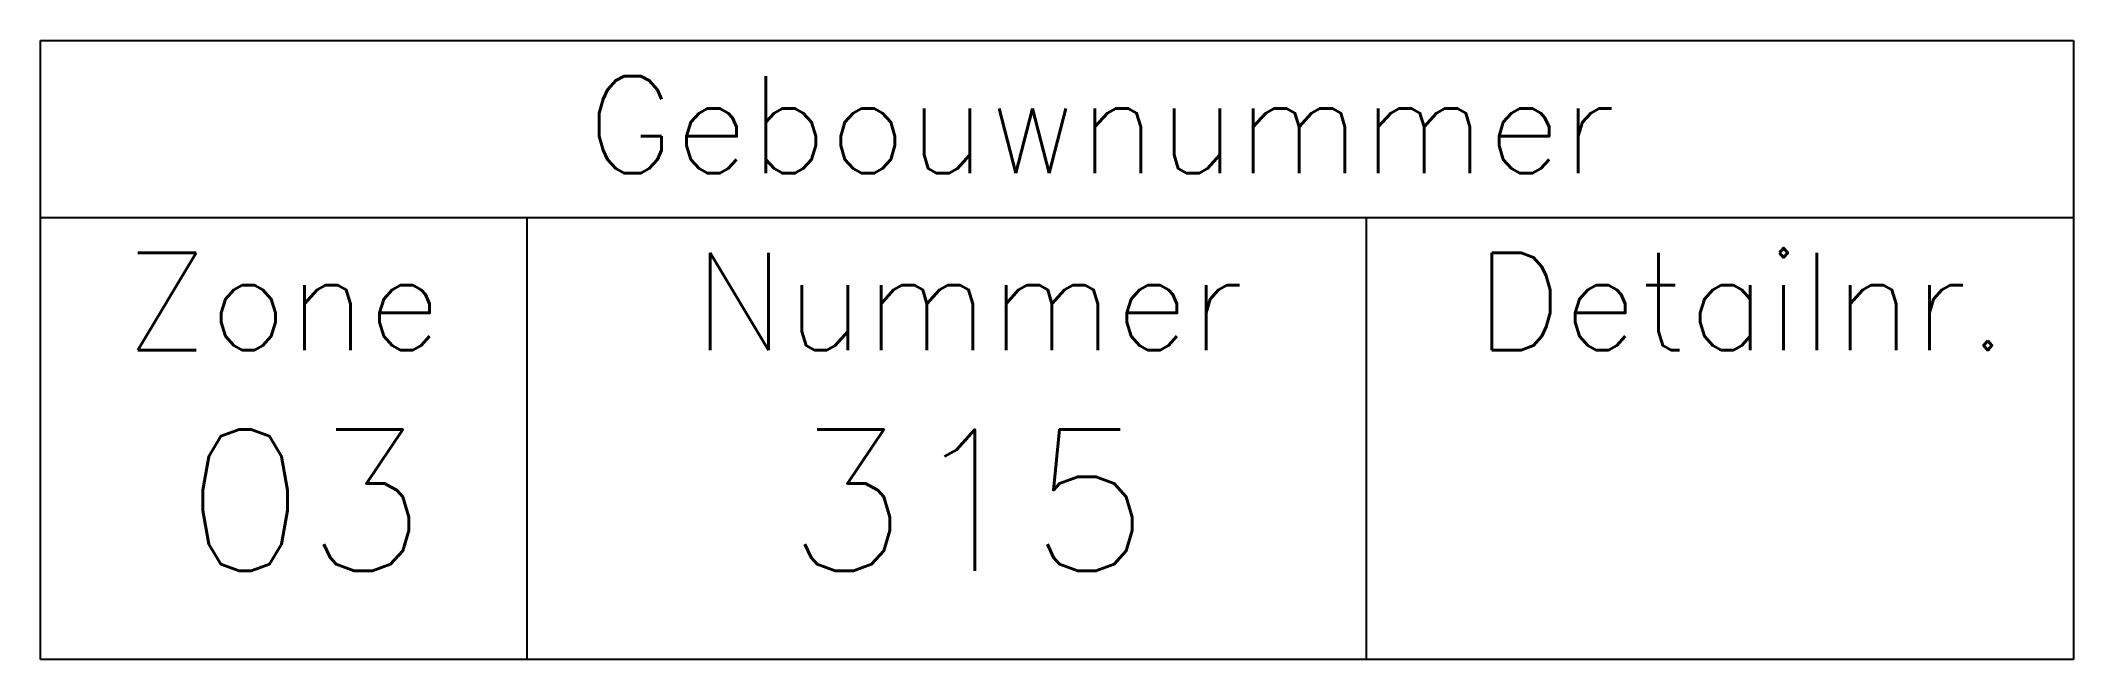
# Model space of a CAD drawing. Extents: x 349 to 395, y 148 to 162.
import ezdxf
from ezdxf.enums import TextEntityAlignment as Align

# ---------------------------------------------------------------- set-up
doc = ezdxf.new("R2010")
doc.units = 0
doc.header["$MEASUREMENT"] = 0
for name, color, linetype in [('10', 8, 'CONTINUOUS'), ('12', 30, 'CONTINUOUS'), ('2', 62, 'CONTINUOUS')]:
    doc.layers.add(name, color=color, linetype=linetype)
doc.styles.add('ROMANS', font='ROMANS.shx')

# ---------------------------------------------------------------- blocks, each defined once
blk = doc.blocks.new('att_text', base_point=(20, 270))

msp = doc.modelspace()

# ---------------------------------------------------------------- linework, layer by layer
at = {"layer": '2'}
for p, q in [((349, 162), (395, 162)), ((349, 148), (349, 162)), ((395, 162), (395, 148)), ((349, 158), (395, 158)), ((360, 158), (360, 148)), ((379, 158), (379, 148)), ((395, 148), (349, 148))]:
    msp.add_line(p, q, dxfattribs=at)

# ---------------------------------------------------------------- block references
at = {"layer": '10'}
ref = msp.add_blockref('att_text', (373, 159), dxfattribs=at)
ref.add_attrib('TEXT', 'Gebouwnummer', dxfattribs={"height": 2.2, "style": 'ROMANS'}).set_placement((373, 159), align=Align.CENTER)
ref = msp.add_blockref('att_text', (354.5, 155), dxfattribs=at)
ref.add_attrib('TEXT', 'Zone', dxfattribs={"height": 2.2, "style": 'ROMANS'}).set_placement((354.5, 155), align=Align.CENTER)
ref = msp.add_blockref('att_text', (370, 155), dxfattribs=at)
ref.add_attrib('TEXT', 'Nummer', dxfattribs={"height": 2.2, "style": 'ROMANS'}).set_placement((370, 155), align=Align.CENTER)
ref = msp.add_blockref('att_text', (387.5, 155), dxfattribs=at)
ref.add_attrib('TEXT', 'Detailnr.', dxfattribs={"height": 2.2, "style": 'ROMANS'}).set_placement((387.5, 155), align=Align.CENTER)
at = {"layer": '12'}
ref = msp.add_blockref('att_text', (355, 150), dxfattribs=at)
ref.add_attrib('TEXT', '03', dxfattribs={"height": 3.2, "style": 'ROMANS'}).set_placement((355, 150), align=Align.CENTER)
ref = msp.add_blockref('att_text', (370, 150), dxfattribs=at)
ref.add_attrib('TEXT', '315', dxfattribs={"height": 3.2, "style": 'ROMANS'}).set_placement((370, 150), align=Align.CENTER)

doc.saveas('drawing.dxf')
